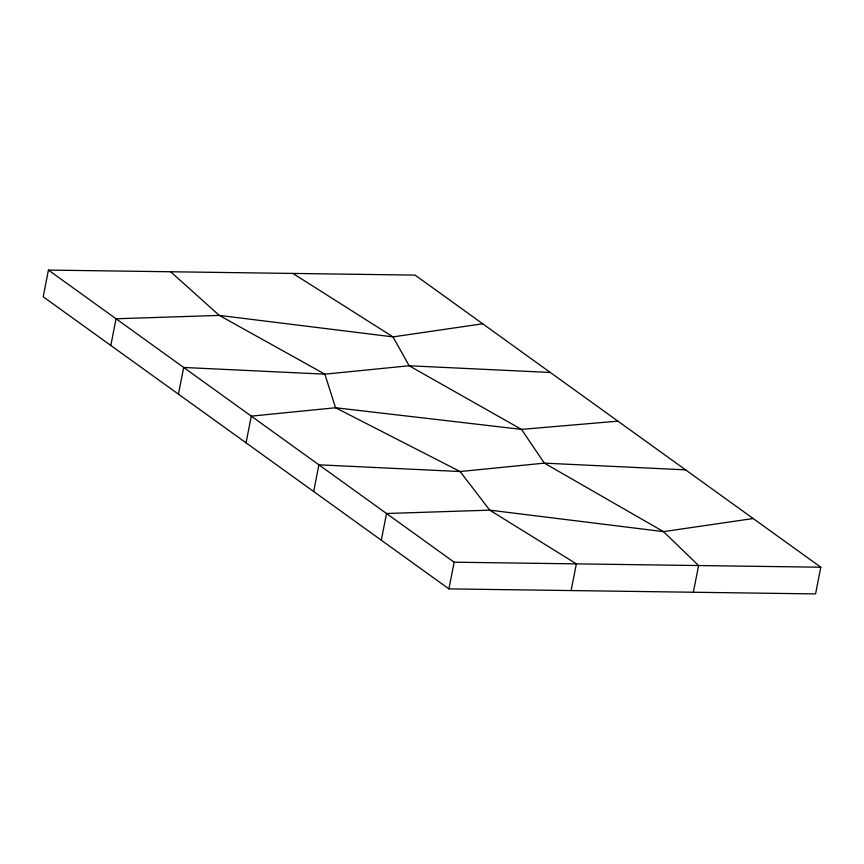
<?xml version="1.0" encoding="UTF-8"?>
<svg xmlns="http://www.w3.org/2000/svg" width="864" height="864" viewBox="0 0 864 864"><rect width="100%" height="100%" fill="white"/><g stroke="black" fill="none" stroke-linecap="round" stroke-linejoin="round"><path stroke-width="1.3" d="M48.438 270.086L43.2 296.784L448.913 588.892L815.562 593.914L820.8 567.216L415.087 275.108L48.438 270.086L454.151 562.194L820.8 567.216M110.819 345.47L116.057 318.773L219.294 315.403L393.001 336.884L482.706 323.784M178.438 394.157L183.676 367.459L324.875 374.166L409.126 365.764L550.325 372.47M246.056 442.843L251.294 416.146L335.545 407.743L521.478 429.386L617.944 421.157M313.675 491.53L318.913 464.821L460.112 471.539L544.363 463.136L685.562 469.843M381.294 540.216L386.532 513.508L489.769 510.149L663.476 531.63L753.181 518.53M448.913 588.892L454.151 562.194M571.126 590.566L576.364 563.868L489.769 510.149L460.112 471.539L335.545 407.743L324.875 374.166L219.294 315.403L170.651 271.76M693.349 592.24L698.587 565.542L663.476 531.63L544.363 463.136L521.478 429.386L409.126 365.764L393.001 336.884L292.874 273.434"/></g></svg>
